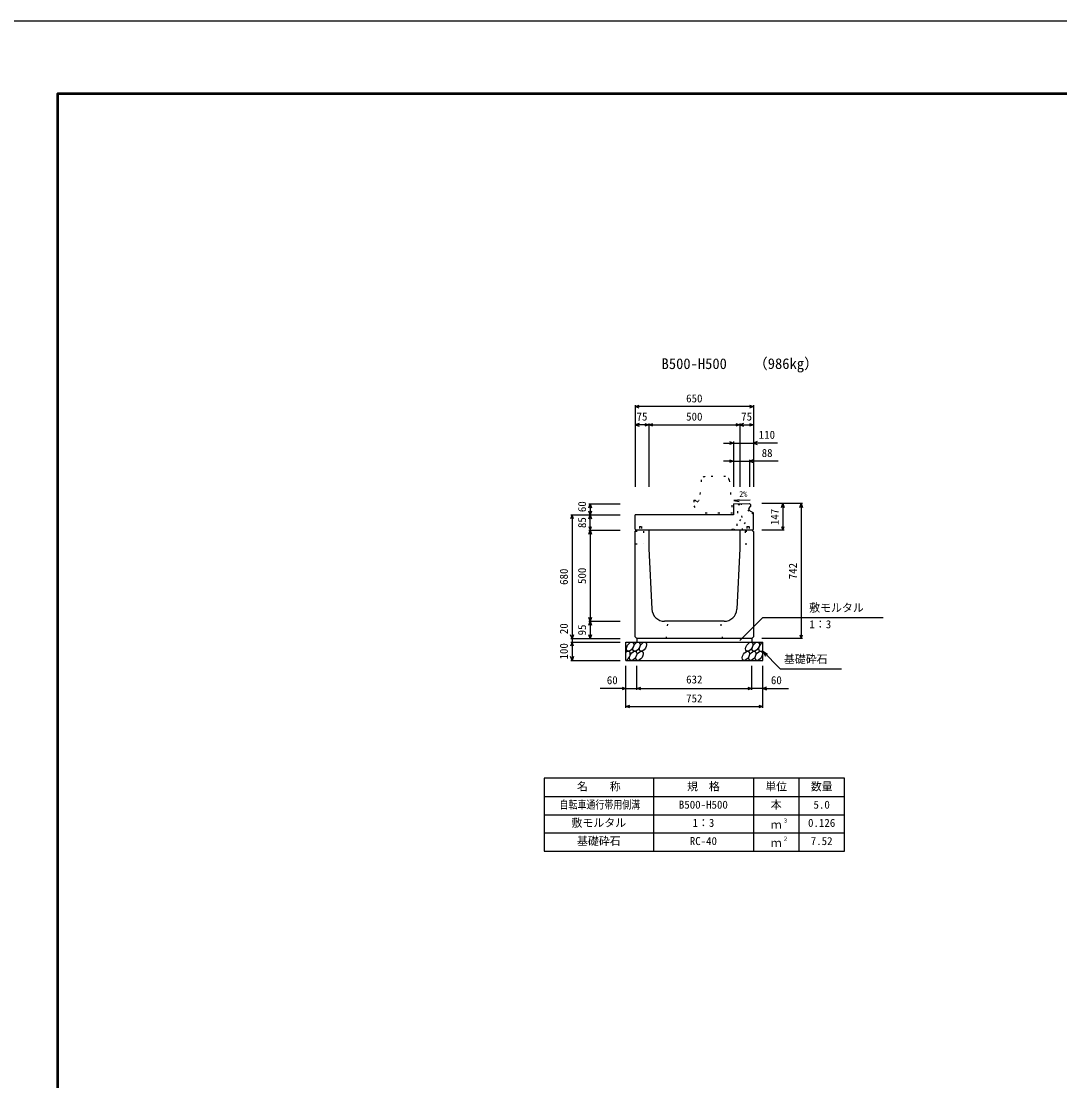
# Model space of a CAD drawing. Units: millimetres, scale not verified. Extents: x -12600 to 12600, y -5940 to 5940.
# Drawn here: x -4000 to 1709, y 116 to 5940 of the extents above; entities that cross this region are included whole.
import ezdxf
from ezdxf.enums import TextEntityAlignment as Align

# ---------------------------------------------------------------- set-up
doc = ezdxf.new("R2010")
doc.units = ezdxf.units.MM
doc.header["$LTSCALE"] = 40
doc.linetypes.add('DOTTED', pattern=[1.75, 0.25, -1.5])
for name, color, linetype, lineweight in [('0-0_DIM', 7, 'Continuous', 25), ('0-1_Defpoints', 5, 'Continuous', 25), ('0-2_HATCH', 6, 'Continuous', 25), ('0-3_HYO', 3, 'Continuous', 25), ('0-4_HYO2', 4, 'Continuous', 25), ('0-5_OUTLINE', 3, 'Continuous', 25), ('0-6_OUTLINE2', 4, 'DOTTED', 25), ('0-7_TXT', 7, 'Continuous', 25), ('0-8_WAKU', 3, 'Continuous', 25)]:
    doc.layers.add(name, color=color, linetype=linetype, lineweight=lineweight)
doc.styles.add('ＭＳ ゴシック', font='')
doc.styles.get('ＭＳ ゴシック').set_extended_font_data('MS Gothic')

msp = doc.modelspace()

# ---------------------------------------------------------------- linework, layer by layer
at = {"layer": '0-0_DIM'}
for p, q in [((-625, 3828.96), (-625, 3381.46)), ((25, 3821.46), (-625, 3821.46)), ((25, 3828.96), (25, 3381.46)), ((-550, 3728.96), (-550, 3381.46)), ((-50, 3728.96), (-50, 3381.46)), ((-550, 3721.46), (-625, 3721.46)), ((-550, 3721.46), (-50, 3721.46)), ((-50, 3721.46), (25, 3721.46)), ((-140, 3621.46), (-85, 3621.46)), ((-85, 3628.96), (-85, 3381.46)), ((-85, 3621.46), (25, 3621.46)), ((156.52, 3621.46), (25, 3621.46)), ((-85, 3521.46), (-140, 3521.46)), ((-85, 3521.46), (3, 3521.46)), ((3, 3528.96), (3, 3381.46)), ((161.78, 3521.46), (3, 3521.46)), ((-879.5, 3286.46), (-707, 3286.46)), ((-872, 3286.46), (-872, 3226.46)), ((294.5, 3288.46), (72, 3288.46)), ((187, 3288.46), (187, 3141.46)), ((287, 3288.46), (287, 2546.46)), ((-979.5, 3226.46), (-707, 3226.46)), ((-972, 3226.46), (-972, 2546.46)), ((-872, 3141.46), (-872, 3226.46)), ((-879.5, 3141.46), (-707, 3141.46)), ((-872, 3141.46), (-872, 2641.46)), ((194.5, 3141.46), (72, 3141.46)), ((-879.5, 2641.46), (-707, 2641.46)), ((-872, 2641.46), (-872, 2546.46)), ((-50.23, 2535.65), (76, 2661.89)), ((76, 2661.89), (737.46, 2661.89)), ((-979.5, 2546.46), (-707, 2546.46)), ((-979.5, 2526.46), (-707, 2526.46)), ((-972, 2546.46), (-972, 2526.46)), ((-972, 2526.46), (-972, 2426.46)), ((294.5, 2546.46), (72, 2546.46)), ((76, 2476.46), (171.76, 2380.71)), ((76, 2476.46), (101.98, 2461.46)), ((76, 2476.46), (91, 2450.48)), ((-979.5, 2426.46), (-707, 2426.46)), ((-676, 2165.1), (-676, 2396.46)), ((-616, 2265.1), (-616, 2396.46)), ((16, 2265.1), (16, 2396.46)), ((76, 2165.1), (76, 2396.46)), ((171.76, 2380.71), (509.31, 2380.71)), ((-676, 2272.6), (-817.79, 2272.6)), ((-676, 2272.6), (-616, 2272.6)), ((-616, 2272.6), (16, 2272.6)), ((76, 2272.6), (16, 2272.6)), ((76, 2272.6), (217.79, 2272.6)), ((-676, 2172.6), (76, 2172.6))]:
    msp.add_line(p, q, dxfattribs=at)
for points in [[(-603.86, 3813.77), (-625, 3821.46), (-603.86, 3829.16)], [(3.86, 3829.16), (25, 3821.46), (3.86, 3813.77)], [(-603.86, 3729.16), (-625, 3721.46), (-603.86, 3713.77)], [(-571.14, 3729.16), (-550, 3721.46), (-571.14, 3713.77)], [(-528.86, 3713.77), (-550, 3721.46), (-528.86, 3729.16)], [(-71.14, 3729.16), (-50, 3721.46), (-71.14, 3713.77)], [(-28.86, 3729.16), (-50, 3721.46), (-28.86, 3713.77)], [(3.86, 3729.16), (25, 3721.46), (3.86, 3713.77)], [(-106.14, 3629.16), (-85, 3621.46), (-106.14, 3613.77)], [(46.14, 3629.16), (25, 3621.46), (46.14, 3613.77)], [(-106.14, 3529.16), (-85, 3521.46), (-106.14, 3513.77)], [(24.14, 3529.16), (3, 3521.46), (24.14, 3513.77)], [(-879.7, 3265.32), (-872, 3286.46), (-864.3, 3265.32)], [(179.3, 3267.32), (187, 3288.46), (194.7, 3267.32)], [(279.3, 3267.32), (287, 3288.46), (294.7, 3267.32)], [(-964.3, 3205.32), (-972, 3226.46), (-979.7, 3205.32)], [(-864.3, 3247.61), (-872, 3226.46), (-879.7, 3247.61)], [(-879.7, 3205.32), (-872, 3226.46), (-864.3, 3205.32)], [(-879.7, 3162.61), (-872, 3141.46), (-864.3, 3162.61)], [(179.3, 3162.61), (187, 3141.46), (194.7, 3162.61)], [(-879.7, 3120.32), (-872, 3141.46), (-864.3, 3120.32)], [(-864.3, 2662.61), (-872, 2641.46), (-879.7, 2662.61)], [(-879.7, 2620.32), (-872, 2641.46), (-864.3, 2620.32)], [(-964.3, 2567.61), (-972, 2546.46), (-979.7, 2567.61)], [(-864.3, 2567.61), (-872, 2546.46), (-879.7, 2567.61)], [(279.3, 2567.61), (287, 2546.46), (294.7, 2567.61)], [(-964.3, 2505.32), (-972, 2526.46), (-979.7, 2505.32)], [(-964.3, 2447.61), (-972, 2426.46), (-979.7, 2447.61)], [(-697.14, 2280.29), (-676, 2272.6), (-697.14, 2264.9)], [(-594.86, 2264.9), (-616, 2272.6), (-594.86, 2280.29)], [(-5.14, 2280.29), (16, 2272.6), (-5.14, 2264.9)], [(97.14, 2280.29), (76, 2272.6), (97.14, 2264.9)], [(-654.86, 2164.9), (-676, 2172.6), (-654.86, 2180.29)], [(54.86, 2180.29), (76, 2172.6), (54.86, 2164.9)]]:
    msp.add_lwpolyline(points, dxfattribs=at)
at = {"layer": '0-1_Defpoints'}
msp.add_lwpolyline([(-4200, -5940), (12600, -5940), (12600, 5940), (-4200, 5940)], close=True, dxfattribs=at)
at = {"layer": '0-2_HATCH'}
for centre in [(-653.11, 2501.46), (-617.63, 2501.46), (-582.16, 2501.46), (2.05, 2501.46), (37.52, 2501.46), (-636.23, 2451.46), (-600.75, 2451.46), (-16.55, 2451.46), (18.93, 2451.46), (54.41, 2451.46)]:
    msp.add_ellipse(centre, major_axis=(14.54, 23.54), ratio=0.5792, dxfattribs=at)
for centre, start_param, end_param in [((73, 2501.46), 0.6666252, 4.1103269), ((-671.7, 2451.46), 3.7419964, 7.318141)]:
    msp.add_ellipse(centre, major_axis=(14.54, 23.54), ratio=0.5792, start_param=start_param, end_param=end_param, dxfattribs=at)
at = {"layer": '0-3_HYO'}
for p, q in [((-525, 1778.36), (-525, 1378.36)), ((25, 1778.36), (25, 1378.36)), ((275, 1778.36), (275, 1378.36)), ((-1125, 1678.36), (525, 1678.36))]:
    msp.add_line(p, q, dxfattribs=at)
msp.add_lwpolyline([(-1125, 1378.36), (525, 1378.36), (525, 1778.36), (-1125, 1778.36)], close=True, dxfattribs=at)
at = {"layer": '0-4_HYO2'}
for p, q in [((-1125, 1578.36), (525, 1578.36)), ((-1125, 1478.36), (525, 1478.36))]:
    msp.add_line(p, q, dxfattribs=at)
at = {"layer": '0-5_OUTLINE', "linetype": 'DOTTED'}
for p, q in [((-128.1, 3436.46), (-241.9, 3436.46)), ((-261.8, 3418.41), (-273, 3306.46)), ((-108.2, 3418.45), (-90, 3236.46)), ((-303, 3306.46), (-303, 3276.46)), ((-303, 3306.46), (-295, 3306.46)), ((-303, 3276.46), (-280, 3236.46)), ((-90, 3236.46), (-280, 3236.46))]:
    msp.add_line(p, q, dxfattribs=at)
at = {"layer": '0-5_OUTLINE'}
for p, q in [((-85, 3286.46), (4, 3288.16)), ((-85, 3286.46), (-85, 3226.46)), ((0, 3261.56), (9, 3271.56)), ((4, 3288.16), (9, 3283.25)), ((9, 3283.25), (9, 3271.56)), ((-625, 3147.46), (-625, 3226.46)), ((-85, 3226.46), (-625, 3226.46)), ((0, 3261.56), (0, 3251.56)), ((0, 3251.56), (25, 3238.56)), ((25, 3147.46), (25, 3238.56)), ((-625, 3147.46), (-619, 3141.46)), ((19, 3141.46), (25, 3147.46)), ((-625, 3135.46), (-619, 3141.46)), ((-625, 2555.46), (-625, 3135.46)), ((19, 3141.46), (-619, 3141.46)), ((-550, 3141.46), (-550, 3041.46)), ((-50, 3141.46), (-50, 3041.46)), ((25, 3135.46), (19, 3141.46)), ((25, 3135.46), (25, 2555.46)), ((-550, 3041.46), (-533.33, 2707.97)), ((-50, 3041.46), (-66.67, 2707.97)), ((-136.59, 2641.46), (-463.41, 2641.46)), ((-676, 2526.46), (76, 2526.46)), ((-676, 2426.46), (-676, 2526.46)), ((-625, 2555.46), (-616, 2546.46)), ((16, 2546.46), (-616, 2546.46)), ((-616, 2546.46), (-616, 2526.46)), ((16, 2546.46), (25, 2555.46)), ((16, 2546.46), (16, 2526.46)), ((76, 2426.46), (76, 2526.46)), ((-676, 2426.46), (76, 2426.46))]:
    msp.add_line(p, q, dxfattribs=at)
at = {"layer": '0-5_OUTLINE', "linetype": 'DOTTED'}
msp.add_lwpolyline([(-295, 3306.46), (-285, 3296.46), (-275, 3306.46), (-273, 3306.46)], dxfattribs=at)
for centre, start, end in [((-241.9, 3416.46), 90, 174.40835), ((-128.1, 3416.46), 4.08463, 90)]:
    msp.add_arc(centre, 20, start, end, dxfattribs=at)
at = {"layer": '0-5_OUTLINE'}
for centre, start, end in [((-463.41, 2711.46), 182.86241, 270), ((-136.59, 2711.46), 270, 356.75146)]:
    msp.add_arc(centre, 70, start, end, dxfattribs=at)
at = {"layer": '0-6_OUTLINE2'}
for p, q in [((-64.35, 3166.46), (-59, 3282.63)), ((-59, 3282.63), (-61.47, 3286.91)), ((-34.5, 3141.46), (-41, 3282.63)), ((-97.09, 3141.46), (0.3, 3251.4)), ((22.34, 3239.94), (-54.07, 3141.46)), ((-601.5, 3161.96), (-589.5, 3161.96)), ((-601.5, 3161.96), (-601.5, 3136.96)), ((-589.5, 3161.96), (-589.5, 3136.96)), ((-85.5, 3141.46), (-64.35, 3166.46)), ((-10.5, 3161.96), (1.5, 3161.96)), ((-10.5, 3161.96), (-10.5, 3136.96)), ((1.5, 3161.96), (1.5, 3136.96)), ((-20.55, 3136.96), (-20.55, 3066.46)), ((-20.55, 3136.96), (23.5, 3136.96)), ((-625, 3066.46), (-580, 3066.46)), ((-20.55, 3066.46), (24.45, 3066.46)), ((-454.76, 2546.46), (-444.76, 2641.46)), ((-144.76, 2546.46), (-154.76, 2641.46))]:
    msp.add_line(p, q, dxfattribs=at)
for points in [[(-59, 3282.63), (-41, 3282.63), (-38.27, 3287.35)], [(-623.5, 3136.96), (-580, 3136.96), (-580, 3066.46)]]:
    msp.add_lwpolyline(points, dxfattribs=at)
at = {"layer": '0-7_TXT'}
msp.add_line((-82.94, 3304.97), (-53.3, 3300.33), dxfattribs=at)
msp.add_lwpolyline([(7.48, 3306.7), (-82.94, 3304.97), (-53.5, 3310.74)], dxfattribs=at)
at = {"layer": '0-8_WAKU', "lineweight": 50}
msp.add_lwpolyline([(-3800, -5540), (12200, -5540), (12200, 5540), (-3800, 5540)], close=True, dxfattribs=at)

# ---------------------------------------------------------------- texts
at = {"layer": '0-0_DIM', "style": 'ＭＳ ゴシック'}
for s, p in [('650', (-345, 3831.46)), ('75', (-617.5, 3731.46)), ('500', (-345, 3731.46)), ('75', (-42.5, 3731.46)), ('110', (54.02, 3631.46)), ('88', (70.19, 3531.46)), ('敷モルタル', (331.6, 2680.62)), ('1：3', (332.6, 2589.93)), ('基礎砕石', (192.32, 2397.88)), ('60', (-781, 2282.6)), ('632', (-345, 2286.46)), ('60', (121, 2282.6)), ('752', (-345, 2182.6))]:
    msp.add_text(s, height=43.99, dxfattribs=at).set_placement(p, align=Align.BOTTOM_LEFT)
for s, p in [('60', (-882, 3241.46)), ('85', (-882, 3153.96)), ('147', (177, 3169.96)), ('680', (-982, 2841.46)), ('500', (-882, 2846.46)), ('742', (277, 2872.46)), ('20', (-982, 2570.78)), ('95', (-882, 2563.96)), ('100', (-982, 2431.46))]:
    msp.add_text(s, height=43.99, rotation=90, dxfattribs=at).set_placement(p, align=Align.BOTTOM_LEFT)
at = {"layer": '0-7_TXT', "style": 'ＭＳ ゴシック'}
for s, height, p in [('B500-H500', 58.65, (-480, 4010.44)), ('（986kg）', 58.65, (23.7, 4010.84)), ('2%', 32.99, (-53.37, 3314.31)), ('名\u3000\u3000称', 43.99, (-945, 1698.36)), ('規\u3000格', 43.99, (-340, 1698.36)), ('単位', 43.99, (90, 1698.36)), ('数量', 43.99, (340, 1698.36)), ('B500-H500', 43.99, (-385, 1598.36)), ('本', 43.99, (120, 1598.36)), ('5.0', 43.99, (355, 1598.36)), ('敷モルタル', 43.99, (-975, 1498.36)), ('1：3', 43.99, (-310, 1498.36)), ('ｍ', 43.99, (120, 1488.36)), ('３', 21.99, (185.54, 1528.73)), ('0.126', 43.99, (325, 1498.36)), ('基礎砕石', 43.99, (-945, 1398.36)), ('RC-40', 43.99, (-325, 1398.36)), ('２', 21.99, (185.54, 1428.73)), ('ｍ', 43.99, (120, 1388.36)), ('7.52', 43.99, (340, 1398.36))]:
    msp.add_text(s, height=height, dxfattribs=at).set_placement(p, align=Align.BOTTOM_LEFT)
at = {"layer": '0-7_TXT', "style": 'ＭＳ ゴシック', "width": 0.8}
msp.add_text('自転車通行帯用側溝', height=43.99, dxfattribs=at).set_placement((-1041, 1598.36), align=Align.BOTTOM_LEFT)

doc.saveas('drawing.dxf')
